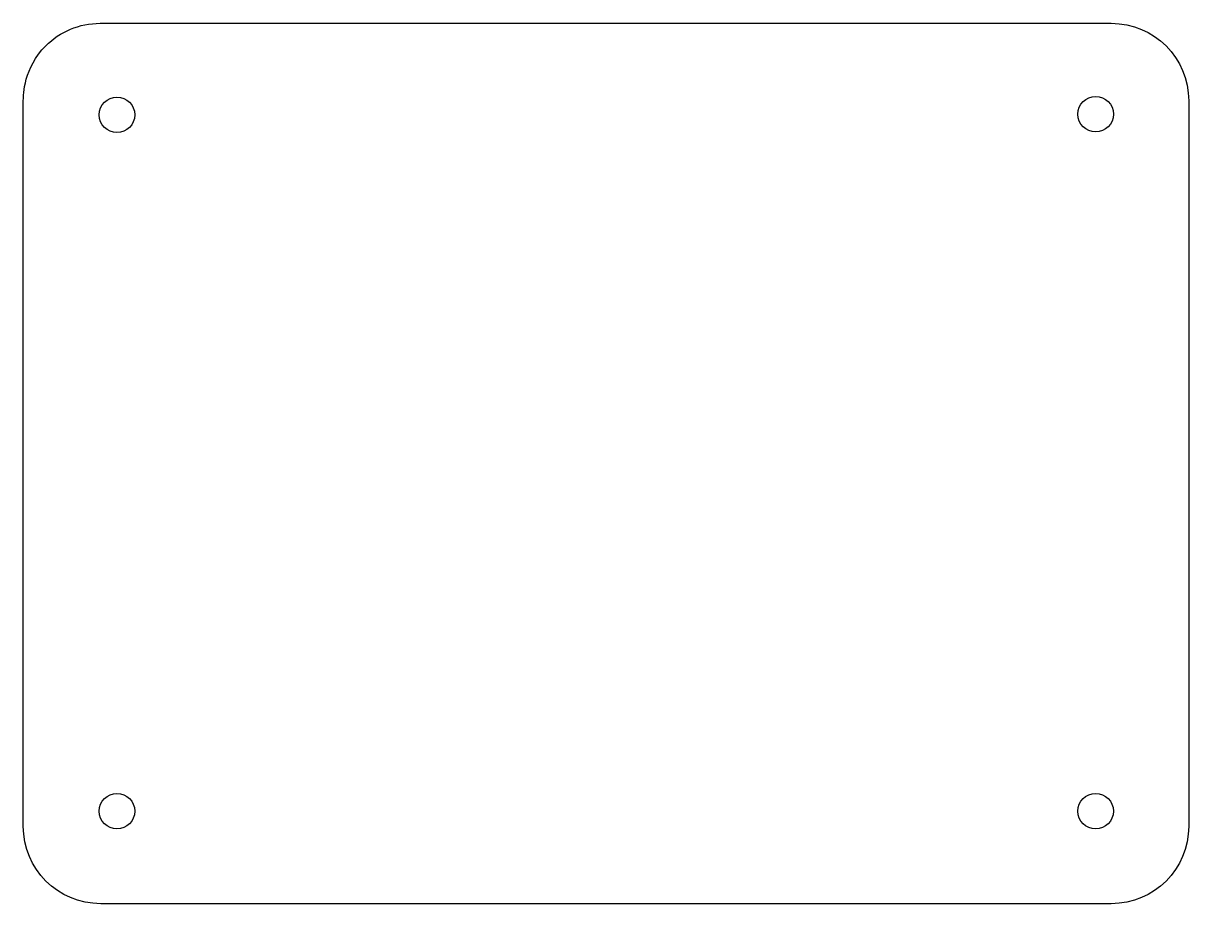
# Model space of a CAD drawing. Header units: inches. Extents: x 0.01 to 3.1, y 0 to 2.34.
import ezdxf

# ---------------------------------------------------------------- set-up
doc = ezdxf.new("R2010")
doc.units = ezdxf.units.IN
doc.header["$MEASUREMENT"] = 0
doc.layers.add('Layer 1', color=7, linetype='Continuous', lineweight=0)

# ---------------------------------------------------------------- blocks, each defined once
blk = doc.blocks.new('Block_0')
at = {"layer": 'Layer 1', "color": 18, "lineweight": 25, "true_color": 0x020202}
for centre in [(0.2542, 2.1), (0.2542, 0.25), (2.8528, 0.25)]:
    blk.add_circle(centre, 0.0472, dxfattribs=at)
blk.add_ellipse((2.8529, 2.1015), major_axis=(0, 0.0472), ratio=0.999998, dxfattribs=at)
blk.add_open_spline([(2.8944, 2.3431), (2.8944, 2.3431), (0.2097, 2.3431), (0.2097, 2.3431), (0.1542, 2.3431), (0.1028, 2.3208), (0.0653, 2.2833), (0.0069, 2.225), (0.0056, 2.1528), (0.0056, 2.1389), (0.0056, 1.9639), (0.0056, 1.7875), (0.0056, 1.6111), (0.0056, 1.5708), (0.0056, 1.5306), (0.0056, 1.4903), (0.0056, 1.4903), (0.0056, 0.8583), (0.0056, 0.8583), (0.0056, 0.8125), (0.0056, 0.7667), (0.0056, 0.7222), (0.0056, 0.5028), (0.0056, 0.3014), (0.0056, 0.2097), (0.0056, 0.0958), (0.0972, 0.0042), (0.2111, 0.0042), (0.2111, 0.0042), (2.8944, 0.0042), (2.8944, 0.0042), (3.0083, 0.0042), (3.1, 0.0958), (3.1, 0.2097), (3.1, 0.2097), (3.1, 2.1375), (3.1, 2.1375), (3.1, 2.2514), (3.0083, 2.3431), (2.8944, 2.3431)], degree=3, knots=[0, 0, 0, 0, 1, 1, 1, 2, 2, 2, 3, 3, 3, 4, 4, 4, 5, 5, 5, 6, 6, 6, 7, 7, 7, 8, 8, 8, 9, 9, 9, 10, 10, 10, 11, 11, 11, 12, 12, 12, 13, 13, 13, 13], dxfattribs=at)

msp = doc.modelspace()

# ---------------------------------------------------------------- block references
at = {"layer": 'Layer 1'}
msp.add_blockref('Block_0', (0, 0), dxfattribs=at)

doc.saveas('drawing.dxf')
